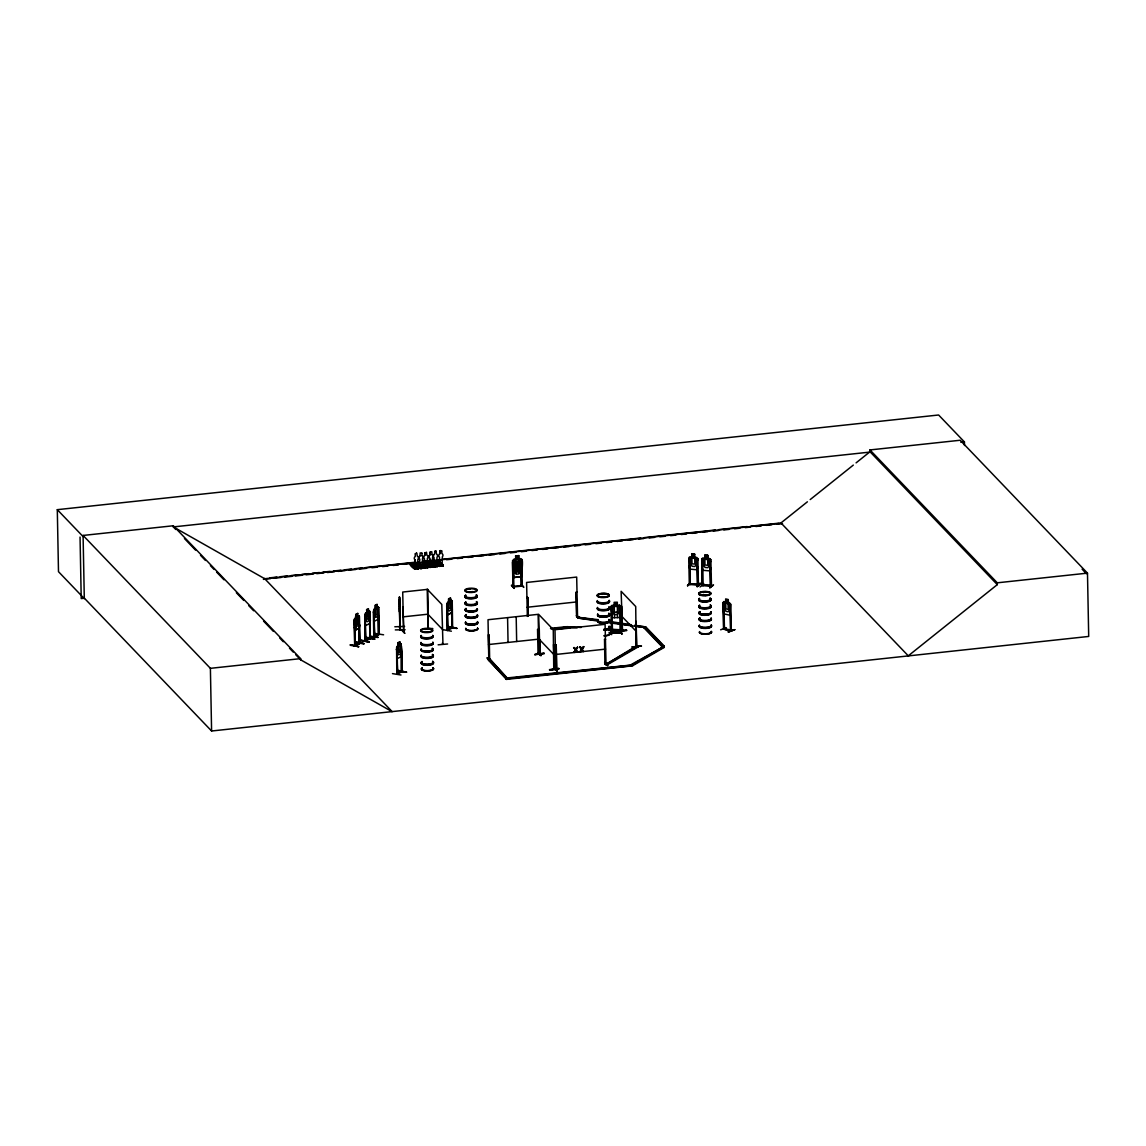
<?xml version="1.0" encoding="UTF-8"?>
<svg xmlns="http://www.w3.org/2000/svg" width="1146" height="1146" viewBox="0 0 1146 1146"><rect width="100%" height="100%" fill="white"/><g stroke="black" fill="none" stroke-linecap="round" stroke-linejoin="round"><path stroke-width="1.5" d="M394.811 626.776L404.581 626.418M399.94 608.254L399.897 610.202L399.596 606.334M421.929 553.174L422.057 555.71A2.177 1.977 -44.9 0 1 422.545 558.919L422.272 566.941L419.479 566.625L420.253 567.986L422.888 567.685L422.358 566.31L423.118 566.797C422.831 571.582 421.9 562.643 418.046 562.858M430.008 552.358L431.741 551.699L432.099 554.635A2.177 1.977 -44.9 0 1 432.586 557.844L432.314 565.866L429.521 565.551L430.294 566.912L432.93 566.611C434.907 565.966 418.204 555.409 433.217 566.926M435.91 551.04L436.54 554.148A2.177 1.977 -44.9 0 1 436.984 557.314L436.755 565.379L434.477 565.594L434.492 566.668C448.444 567.112 416.485 553.805 434.305 566.969C437.7 566.955 430.867 563.76 431.011 562.5M439.319 565.58L439.305 564.505L442.098 564.806L442.37 556.784A2.177 1.977 -44.9 0 0 441.883 553.575L441.754 551.04M399.295 600.146L399.438 599.344L400.083 611.233M399.395 600.146L399.438 599.344M415.224 553.905L415.282 556.44A2.177 1.977 -44.9 0 0 414.909 559.749L414.795 568.215L417.918 567.857L417.903 566.783L417.674 567.671L415.038 567.972L415.024 567.112M417.302 568.244L416.356 568.344L416.958 566.625M417.029 567.055C416.37 566.368 416.571 566.382 417.359 568.287M421.685 566.439L421.069 565.938L421.556 566.64M424.751 553.189L426.484 552.214L426.885 555.194A2.177 1.977 -44.9 0 1 427.372 558.403L427.1 566.425L424.307 566.11L425.008 566.654L424.392 558.689A2.177 1.977 -44.9 0 1 424.794 555.423L424.751 553.189L424.794 555.423M426.255 565.379L426.255 566.11M429.822 567.428L429.607 558.131A2.177 1.977 -44.9 0 1 430.022 554.865L430.065 552.057M431.369 565.465L431.641 565.007M431.841 565.35L431.111 564.863L431.813 565.164M433.947 565.078L434.219 565.909L436.855 565.608L437.07 564.72L437.099 565.809L433.976 566.153L434.048 557.644A2.177 1.977 -44.9 0 1 434.42 554.349L435.165 551.068M435.638 564.434L436.211 564.992L435.738 564.305M440.265 550.624L439.763 553.776A2.177 1.977 -44.9 0 0 439.434 557.114L440.021 565.035M439.792 551.312L439.806 553.805M440.881 564.004L441.253 564.491M441.482 564.047L440.881 565.723M421.212 650.269L421.212 650.04A6.059 1.877 -1.1 0 0 428.045 652.103A6.059 1.877 -1.1 0 0 432.3 649.195M534.867 654.624L544.264 653.191L534.752 654.524M617.293 631.145L626.69 630.099L617.178 631.432M399.481 600.647L399.324 599.344M359.558 624.871L359.171 628.209L358.97 615.903L358.096 616.333L355.16 630.243L359.242 628.209L359.701 624.871M365.159 622.665L365.789 625.487L369.857 623.467L370.244 611.935L370.201 638.866L369.843 613.755M378.538 619.141L378.982 615.789L378.538 619.141L374.37 621.161L373.84 618.339L374.498 621.046M397.347 658.52L396.76 655.741L397.347 658.52L401.515 656.5L401.96 653.148L401.172 644.181L400.054 644.74L400.971 645.47L400.255 654.051L398.636 654.853L397.719 652.848L398.249 642.548L398.307 645.613L396.602 647.562L397.633 674.006M401.515 656.5L402.06 653.177M452.341 609.371L451.896 612.723L452.283 601.192M401.96 630.372L404.767 633.294M404.724 633.222L401.96 629.985M350.418 644.725L358.712 646.688L350.447 644.697M361.062 639.998L369.055 642.032M377.979 637.52L369.499 636.259L377.979 637.133M392.476 673.619L401 674.994M443.072 629.684L451.381 631.202M355.031 629.641L358.125 616.347M399.438 626.805L400.026 629.741L399.381 596.937L399.668 599.344M400.026 629.713L399.954 628.767M399.567 597.926L400.369 629.727L400.298 628.495M730.475 630.715L730.217 605.804L730.804 630.615C732.881 630.386 729.873 631.647 723.685 629.14L723.155 602.51L724 601.578L729.73 603.04L730.589 604.243L730.031 615.259L724.143 613.912L723.312 610.689M518.565 555.738L518.665 558.818L520.227 559.663L520.327 565.365L518.837 567.972L515.958 568.287L514.368 566.009L514.268 560.308L515.786 559.119L515.585 555.953L518.665 555.624L518.766 558.704L521.86 559.449C524.023 561.511 519.281 588.987 522.032 573.587M413.133 565.35L414.551 565.078L413.162 565.408M417.832 564.835L419.049 564.649M417.918 564.548L419.25 564.577M422.659 564.319L423.877 564.133M424.092 564.161L422.888 564.305M433.532 562.915L432.5 562.944M439.09 562.557L437.657 562.543L439.09 562.729M696.969 569.662L698.029 566.826M698.057 566.797L697.04 569.777L689.921 569.132L688.961 565.981L689.964 569.104M711.021 567.972L710.004 570.937L710.921 567.943M611.147 614.743L612.208 617.78L619.728 617.522L620.76 614.414M425.782 629.111L424.794 629.283L425.796 629.34M427.071 632.105L427.859 631.604L427.114 632.177M428.289 632.363L427.873 631.962M428.661 632.019L427.458 632.162M428.876 632.033L428.174 631.775M469.043 589.23L469.831 588.858M472.381 591.508L471.307 592.024L472.51 592.267M602.352 594.287L601.994 594.416M603.627 597.166L604.558 597.238M604.759 596.78C602.223 597.252 607.624 596.407 604.085 597.338M703.873 592.439L703.085 592.024M705.134 595.333L706.71 594.903M726.349 627.693L720.648 629.799M511.445 585.549L514.139 588.428M487.279 657.775L489.199 659.638M514.253 587.97L511.503 585.119M554.234 667.746C562.915 675.495 550.782 667.087 554.42 668.519M557.013 670.997L554.249 668.089L557.099 671.069M365.316 624.957L365.431 641.23L364.944 614.514L366.749 612.58L366.605 609.514L368.425 608.669L369.427 618.138L368.611 621.003L366.978 621.805L366.075 619.8L366.806 612.652M365.187 622.722L365.474 613.153M374.656 636.646L373.625 610.202L375.43 608.268L375.372 605.217L377.106 604.343L378.108 613.812L377.278 616.691L375.659 617.493L374.642 609.787L375.487 608.34M396.745 647.59L397.218 646.215L401.258 644.195M447.599 630.443L446.983 603.77L448.788 601.836L448.63 598.771L450.464 597.926L450.435 600.962L451.639 600.418L452.226 601.263L452.627 627.908L447.112 630.429L446.696 605.589L447.456 605.403L448.014 630.214L447.169 629.469M447.628 602.51L446.983 603.77M687.543 585.377L690.322 582.899M700.077 586.953L703.759 583.586M611.105 631.202L611.692 634.683M428.045 628.638L427.214 589.202L441.797 604.429L442.958 644.296L442.299 643.164M539.709 653.65L540.095 654.509L539.737 639.926M539.293 629.426L539.723 654.552L538.677 614.385L553.274 629.612L553.762 669.221M621.877 631.174L621.734 606.334M622.335 631.16L623.052 629.913L609.07 629.111M605.546 664.608L607.208 664.852L638.594 646.63L636.918 645.613L605.546 664.608L636.932 646.387L636.488 645.527M622.55 631.389L621.118 591.293L635.715 606.52L636.188 646.129M636.89 646.358L638.594 646.63M577.641 647.375L575.607 649.352L577.484 647.218L576.137 649.968L577.742 652.289L575.98 649.796L577.484 647.218M575.736 650.527L574.39 652.475M583.586 646.559L581.71 648.693L583.744 646.716L582.225 649.309L583.744 646.716M581.681 649.725L580.635 651.974L581.681 649.725L583.085 651.716L581.824 649.882M357.753 613.411L355.933 614.256L355.303 618.854L356.32 626.561L357.924 625.745L358.741 622.88L358.626 617.178L357.753 616.591L357.753 613.411L356.091 614.356M575.364 650.083C571.009 655.999 578.028 648.908 573.63 647.633L575.765 649.51M579.733 646.974L581.309 649.266L579.919 652.045L581.452 649.424L579.876 647.132M415.368 553.676L416.528 553.074M552.816 629.512L566.726 628.008L567.17 626.661L581.137 627.478M515.843 565.035L513.723 565.236L512.792 566.468L513.924 577.541L521.172 576.782M410.64 563.803C424.292 576.796 401.945 561.669 413.319 563.03L413.835 563.775M416.528 564.047C429.163 576.08 411.342 561.11 415.411 563.617M419.565 562.858L420.238 562.887M415.139 569.032L414.78 567.127M415.497 568.975L410.798 563.531M417.903 566.783L418.448 568.387L417.645 568.745L413.491 564.62M429.879 567.442L424.937 561.798L428.06 561.454L433.417 567.026L428.031 561.784M423.103 568.001L417.402 562.815M429.75 561.741C429.865 555.968 438.574 569.791 437.6 565.25L437.07 564.72M422.559 565.938L424.822 567.843M436.841 566.668L431.641 561.526L432.486 561.296M427.802 567.642C414.981 552.959 428.69 572.742 427.945 566.282L424.564 566.941L424.536 566.081M437.228 560.681L442.8 566.024L437.486 560.895M437.815 560.738C448.544 573.759 440.379 559.492 437.041 560.981M429.363 561.325L435.365 566.826M435.58 562.271L439.692 566.382L439.82 565.021L442.055 564.763M439.692 566.382L435.996 562.199M435.752 561.984L440.709 566.253L435.58 561.11M442.127 566.11L442.958 565.752L442.428 564.147L442.198 565.035L439.563 565.336L439.305 564.505M612.279 632.162L611.434 633.237L610.99 606.563L611.993 605.432L619.456 605.203L620.616 606.248L621.103 632.907L620.502 606.263L619.456 605.203M611.993 605.46L610.99 606.563M691.783 557.013L691.726 553.962L694.791 554.206L694.72 557.371L696.252 558.532L696.367 564.233L694.891 566.539L692.069 566.282L690.508 563.703L690.393 558.002L691.883 557.128M689.734 559.62L688.789 559.649L689.734 559.62L690.236 584.403M697.871 558.632L696.782 557.457L689.749 556.798L688.775 557.83L689.29 584.345M697.012 560.38L697.957 560.351L697.012 560.38L697.728 585.076M704.79 555.237L707.755 555.366L707.813 558.417M702.699 560.781L701.753 560.809L702.699 560.781L703.157 585.706L702.126 584.732L703.085 584.661M702.14 585.635L701.767 558.962L702.713 557.959L709.775 558.589L710.864 559.764L711.494 586.337M701.896 567.184L702.885 570.307L710.047 570.909M710.835 559.807L709.746 558.632M709.976 561.554L710.921 561.526L709.976 561.554L710.592 586.236M687.5 585.778L689.691 583.772M687.629 585.85L689.763 583.916M689.348 584.474L698.458 585.148L697.542 584.317M697.37 584.532L690.193 583.887L698.401 584.374M697.384 585.191L697.112 560.279M696.854 586.165L700.12 583.271L696.854 586.165L697.37 586.723L700.578 583.758L696.997 586.623M709.832 587.855L713.543 584.933L709.89 587.726M355.332 645.714L354.486 620.846L355.016 645.628M414.494 565.422L413.219 565.236L414.379 565.293M427.988 563.703L428.618 563.789M365.087 640.199L365.875 640.098M365.517 640.929L370.602 638.651M365.889 641.001L365.144 616.104L365.101 641.101M369.8 637.864L370.258 637.935M378.653 616.534L378.452 634.469L379.369 634.297L373.811 636.832L373.338 612.021L374.097 611.835L374.613 636.689M451.868 627.12L452.727 627.879M397.519 673.132L396.702 673.275L401.429 671.227M401.172 644.181L402.289 671.699L396.702 674.206M469.187 589.302L469.96 589.001M425.094 628.868L425.252 629.011M424.808 629.24L425.066 629.125A6.059 1.877 -1.1 0 1 432.629 631.088A6.059 1.877 -1.1 0 1 422.545 632.177A6.059 1.877 -1.1 0 1 425.051 628.982L425.137 629.211M602.065 594.287L601.449 594.144M604.959 596.722L604.042 597.195M703.63 592.081L703.415 592.482M807.4 501.805L780.97 522.948L908.577 656.142M810.193 499.584L853.312 465.09M856.091 462.869L870.015 451.739L869.972 449.934L960.19 440.25L1087.482 573.129L1088.7 636.445L392.018 711.623L300.624 659.795L295.682 654.638M908.277 655.827L997.307 584.632L997.278 582.813L869.972 449.934M577.613 616.161C574.819 615.746 579.804 616.677 576.653 617.178L576.137 592.238L576.982 592.153M576.137 592.238L576.725 617.178L577.555 617.064L576.682 577.068L526.601 582.455L527.346 616.419M555.839 669.551L555.681 668.662L556.784 668.935M604.529 639.482L605.475 639.482L604.529 639.482L604.902 664.308L605.89 663.276L606.048 664.293M604.902 664.308L606.033 664.308L605.088 624.312L554.993 629.698L555.796 669.708L555.968 668.791M513.938 586.122L513.952 587.024L513.05 586.222M521.373 585.162L522.017 585.105M512.864 586.996L522.347 586.093L522.318 585.191M359.142 618.496L359.443 643.622L358.841 627.607M614.285 605.489L612.709 606.563L612.809 612.265L614.471 614.643L617.45 614.543L619.012 612.05L618.897 606.349L617.279 605.389M611.405 632.234L612.508 632.549M611.52 633.122L621.161 632.793L611.62 633.108M619.757 608.125L620.631 608.096L619.728 608.025L620.129 632.95L620.086 631.933L621.175 631.904M428.031 628.252L428.117 612.852M598.871 621.232L577.928 618.038L577.913 617.264L598.026 619.657M577.928 618.038L598.04 620.43M635.5 626.031L645.141 626.833L645.155 627.607L609.343 622.822M605.532 663.821L607.194 664.078L638.58 645.857M489.829 659.609L489.5 658.592L507.692 678.661L489.442 658.835L487.623 659.036L506.403 679.406L631.632 665.955L631.088 664.623L664.293 646.215L664.15 647.433L632.778 665.654L505.873 678.847L505.859 678.074L632.764 664.881L664.136 646.659L662.474 646.401L644.238 627.363L646.058 627.177L664.293 646.215M631.102 665.396L662.488 647.175L664.15 647.433M410.411 563.846L415.769 568.946L410.196 563.388M418.247 568.674L413.319 563.03M422.802 562.342L428.203 567.599L422.401 562.528M424.751 562.314L428.26 561.912M427.257 562.027L428.088 561.784M429.177 561.827L434.334 566.955M417.803 568.574L412.703 563.316M418.648 568.631L413.491 563.488M420.654 568.287L419.794 568.516L419.995 567.155M424.65 568.015L421.8 564.749M427.931 567.485C424.221 568.258 425.653 568.359 422.373 564.563M425.796 562.156L424.937 562.013L430.71 567.198M430.882 567.327L426.57 562.973M437.041 566.511L437.643 566.439M440.422 566.167L435.566 561.125M442.929 565.88L440.107 566.31M440.222 550.581L441.697 550.839M357.81 616.462C358.311 614.571 360.489 617.88 358.813 616.004L354.3 619.27L354.73 645.986L354.358 619.284L356.091 617.336M354.773 620.903L354.014 621.089M359.171 628.209L355.045 630.228L354.458 627.464M363.984 643.551L355.675 642.061L363.941 643.536M354.759 645.069L359.085 642.935M359.371 642.978L355.002 644.983M356.377 644.954L359.672 643.278M376.762 605.131L375.745 606.664L376.79 606.148M369.499 611.262L370.101 611.978L369.513 611.147L368.482 611.72M377.163 607.394L378.28 606.836L374.183 608.927M365.502 613.239L369.614 611.162M365.431 616.147L364.657 616.333M374.097 611.835L373.338 612.021M378.037 609.672L378.524 609.443M366.391 637.305L374.656 638.823M375.086 633.494L383.581 634.798M365.073 640.27L369.771 638.193M374.14 635.701L378.452 633.867M370.058 638.236L365.66 640.242M378.739 633.924L374.341 635.915M447.542 602.495L451.624 600.533L452.126 601.235M369.069 642.018L360.818 640.542L369.341 641.946M366.405 637.821L374.928 639.167L366.448 637.677M451.409 603.254L451.882 603.011M447.771 614.6L451.768 612.623M447.198 611.921L447.728 614.729L451.896 612.723M398.249 642.548L400.083 641.703L400.14 644.754M396.315 649.381L397.075 649.195L397.59 674.049L396.803 674.149L396.602 649.424M401.014 647.032L401.501 646.802M456.695 628.08L448.43 626.561L456.968 628.423M451.81 627.435L447.585 629.541M452.097 627.492L447.699 629.498M398.092 670.367L406.586 672.201L398.35 670.711M402.017 670.682L401.917 671.885M401.716 671.284L397.318 673.275M401.673 655.655L401.444 671.871L401.157 654.122M402.346 671.656L401.301 647.089M406.558 672.158L398.063 670.854M622.436 630.501L608.626 629.684M636.202 645.241L636.216 646.158M636.804 646.373L636.073 621.304L636.431 646.401M469.086 589.116L469.674 589.015M471.421 591.866L472.238 591.694M601.693 593.843L601.65 593.972A6.059 1.877 -1.1 0 1 609.156 596.078A6.059 1.877 -1.1 0 1 599.072 597.166A6.059 1.877 -1.1 0 1 601.564 593.972L601.908 594.172M703.601 592.267L703.544 592.468M612.308 633.093L612.508 632.291M621.06 632.019L620.144 632.062M725.633 601.994L723.928 601.607L723.241 602.567L723.627 629.154M728.211 602.552L730.733 604.2L731.248 630.873L723.814 629.039M723.9 604.486L724.458 629.312L723.212 604.329L724.114 604.4M728.283 631.546L734.815 629.641L728.398 632.033M734.83 629.67L728.297 632.062M359.472 642.419L359.099 643.579M359.572 643.307L359.285 625.587M374.155 635.987L373.754 636.861M378.882 634.555L378.509 633.552M451.567 612.107L452.24 628.123L452.054 611.878M354.83 645.943L359.987 643.364L359.457 616.663M374.198 636.617L373.711 610.216M452.269 628.094L451.682 603.297M447.513 630.458L447.098 629.526M397.118 674.235L396.688 647.576M539.551 653.607L538.047 654.438L537.56 629.512L538.405 629.426L539.078 654.337M399.925 627.02L399.066 601.951M400.355 629.698L399.911 626.404M689.262 583.443L690.279 583.515L689.333 583.572M403.865 631.89L403.005 607.108M433.56 563.23L432.687 563.302M428.704 632.277L427.172 632.076L427.888 632.277M429.077 651.788L428.189 651.759M703.157 592.124L703.085 592.124A6.059 1.877 -1.1 0 1 710.663 594.244A6.059 1.877 -1.1 0 1 700.578 595.318A6.059 1.877 -1.1 0 1 703.071 592.124L703.343 591.981M706.194 615.03L707.111 614.929M435.122 551.025L435.953 551.083M711.294 585.405L703.143 585.062L711.365 585.534M488.855 658.678L489.643 658.735M605.847 663.419L605.217 663.505M513.021 586.953L513.895 586.895L513.322 562.099L512.477 562.185L512.95 587.11L512.591 560.423L515.686 559.033M521.387 586.079L522.132 585.105M469.702 589.159L469.258 588.872A6.059 1.877 -1.1 0 1 476.865 591.007A6.059 1.877 -1.1 0 1 466.78 592.095A6.059 1.877 -1.1 0 1 469.273 588.886M471.794 592.052L473.155 591.895M706.237 595.318L705.821 595.519M723.799 628.123L724.659 628.309M730.589 629.684L731.148 630.887M427.959 604.314L428.017 607.738M403.908 631.876L403.464 631.016M413.835 563.56L410.712 564.119M414.179 563.904L411.07 564.462L414.709 564.649M435.58 561.612L438.703 561.268L435.595 561.827M414.709 564.419L411.586 564.992M416.27 564.262L419.393 563.918L416.285 564.477L420.467 568.445M426.326 563.187L429.449 562.844L426.326 563.402L430.481 567.385M430.767 562.93L433.89 562.586M415.167 564.892L412.044 565.451L415.683 565.623M421.57 564.434L424.693 564.076M426.785 563.66L429.908 563.302L426.785 563.875M431.211 563.173L434.334 562.829C437.271 564.706 426.283 563.603 434.864 563.345M431.225 563.388L434.334 562.829M420.381 564.906L417.259 565.465L420.381 565.121M422.086 564.734L425.209 564.391L422.086 564.949M430.423 563.832L427.3 564.391L430.423 564.047M432.056 564.892L431.054 564.964L431.14 566.812M440.838 563.904L441.84 563.846L441.883 565.651M415.296 567.657L417.574 567.442L417.846 559.42A2.177 1.977 -44.9 0 0 417.359 556.211L416.743 553.103M417.66 566.812L418.419 567.313M427.186 565.795L427.945 566.282M436.827 564.749L437.6 565.25M442.184 564.176L442.943 564.677M515.786 561.984L518.823 561.612L518.809 564.806L520.341 565.623L520.456 571.31L518.966 573.931L516.087 574.246L514.511 571.983L514.396 566.282L515.915 565.093L515.886 562.07M522.003 565.422L518.909 564.692M513.752 565.265L520.9 564.462M513.995 577.441L521.101 576.682M427.83 604.243L428.275 629.025M527.833 597.539L526.888 597.524L527.833 597.539L528.191 616.319M432.801 628.524L428.246 628.466M576.71 615.474L578.988 617.909M538.505 629.526L537.56 629.512M438.116 644.826L447.599 643.98M622.507 630.458L622.149 630.558M617.178 631.489L626.704 630.615M553.991 669.493L553.633 644.396L554.077 669.178M556.225 644.783L556.627 669.622L556.225 644.783L555.38 644.869M540.955 655.612L538.162 652.79M488.841 658.664L489.829 658.964M534.738 654.581L544.264 653.707M537.632 652.848L540.955 655.641L538.162 652.762M631.976 646.931L641.502 646.043L632.134 647.075M554.306 668.218L553.719 669.293M549.55 669.579L558.933 668.548L549.564 669.923M549.579 670.009L558.904 668.49M549.679 670.109L558.947 668.949M607.452 665.525L604.73 662.732M300.624 659.795L300.596 658.635L173.304 525.756L83.085 535.44L84.303 598.627L58.489 571.682L57.3 509.669L938.617 414.995L964.431 441.941L964.502 445.493M173.304 525.756L173.318 526.916L870.301 452.054M960.878 442.327L964.431 441.941M84.403 598.226L81.223 598.57L80.048 537.059M269.74 577.856L276.845 577.083M280.398 576.71L287.488 575.951M291.041 575.564L298.146 574.805M301.699 574.418L308.79 573.659M312.342 573.272L319.448 572.513M323 572.126L330.091 571.367M333.644 570.995L340.749 570.221M344.301 569.849L351.392 569.075M354.945 568.702L362.05 567.943M365.603 567.557L415.296 562.213M422.401 561.454L425.954 561.067M431.283 560.509L434.835 560.122M441.926 559.363L640.743 538.004M644.296 537.617L715.29 529.996M718.843 529.61L747.249 526.558M750.802 526.186L779.194 523.135M419.15 562.142L264.712 578.73L174.88 527.79M422.702 561.769L781.271 523.249M263.408 579.389L270.513 578.63M274.066 578.243L281.185 577.484M284.738 577.097L291.843 576.338M295.41 575.965L302.515 575.192M306.068 574.819L313.187 574.046M316.74 573.673L323.845 572.9M327.398 572.527L334.517 571.754M338.07 571.381L345.175 570.608M348.742 570.235L355.847 569.462M359.4 569.089L366.519 568.316M371.848 567.743L377.177 567.17M382.52 566.597L387.849 566.024M393.178 565.451L398.522 564.878M403.85 564.305L409.179 563.732M414.508 563.159L419.851 562.586M426.957 561.827L430.509 561.44M435.852 560.867L441.181 560.294M446.51 559.721L451.853 559.162M457.182 558.589L462.511 558.016M467.855 557.443L473.183 556.87M478.512 556.297L483.841 555.724M489.184 555.151L494.513 554.578M499.842 554.005L505.185 553.432M510.514 552.859L515.843 552.286M521.186 551.713L526.515 551.14M531.844 550.567L537.188 549.994M542.516 549.421L547.845 548.848M553.174 548.275L558.517 547.702M563.846 547.129L569.175 546.556M574.518 545.983L579.847 545.41M585.176 544.837L590.519 544.264M595.848 543.691L601.177 543.118M606.52 542.545L611.849 541.972M617.178 541.399L622.507 540.826M627.85 540.253L633.179 539.68M638.508 539.107L643.851 538.534M649.18 537.961L654.509 537.388M659.852 536.815L665.181 536.242M670.51 535.669L675.854 535.096M681.182 534.523L686.511 533.95M691.855 533.377L697.183 532.804M702.512 532.231L707.841 531.658M713.184 531.085L718.513 530.512M723.842 529.939L729.185 529.366M734.514 528.793L739.843 528.22M745.187 527.647L750.515 527.074M755.844 526.501L761.188 525.928M766.516 525.355L771.845 524.782M777.174 524.209L782.517 523.636M518.708 555.652L515.585 555.953M513.594 559.32L520.714 558.603M520.914 561.382L521.416 586.222L520.828 561.282L521.674 561.196M521.444 584.56L523.65 586.953M513.881 586.251L521.287 585.563M403.191 616.849L428.246 614.156M527.074 607.265L577.169 601.879M550.524 628.366L566.181 626.69L577.183 627.85M551.054 628.925L566.711 627.234M552.286 628.953L566.196 627.464L566.181 626.69M997.278 582.813L1087.482 573.129M83.085 535.44L210.391 668.333L300.596 658.635M488.511 644.539L538.606 639.153M644.238 627.363L644.253 628.137L646.058 627.177M574.533 647.705L573.63 647.633M555.466 654.509L605.561 649.123M487.623 659.036L506.389 678.633L631.618 665.181L631.632 665.955M84.288 598.112L211.595 731.005L392.147 711.609L264.425 578.429M611.935 608.282L611.047 608.311L611.935 608.282L612.523 633.194M577.441 616.061L577.455 616.963M538.749 653.306L538.147 653.549M555.968 669.679L556.798 669.579M399.553 599.988L399.567 611.649L399.553 608.268M399.625 600.977L399.739 602.051M614.313 606.506L617.293 606.406M399.567 611.577L400.083 613.97L400.069 611.19M614.414 612.208L617.408 612.093M395.313 629.899L405.111 629.741M620.946 631.346L622.006 634.34L621.003 630.873M612.494 632.449L620.086 631.933M403.55 631.933L402.719 592.038L427.759 589.345L428.031 603.512M472.08 591.895L472.41 591.694M690.121 584.56L689.62 559.721M538.992 654.223L538.119 614.342L488.024 619.728L488.798 659.724M609.085 629.885L616.075 630.286M566.726 628.008L570.221 628.223M608.641 630.458L622.607 631.274L623.052 629.913M707.755 555.366L704.718 555.094L704.847 558.288L703.358 559.162L703.472 564.863L705.034 567.442L707.856 567.7L709.331 565.393L709.216 559.692L707.684 558.546L707.727 555.395M691.826 554.062L694.662 554.32M428.762 563.345L428.26 563.775M622.206 631.145L622.178 616.835M724.215 628.395L724.043 629.039M608.497 621.261L631.188 624.713M634.669 625.243L645.141 626.833M577.913 617.264L597.109 620.187M609.328 622.049L632.019 625.501M612.007 622.565L631.202 625.487M634.683 626.017L645.155 627.607M711.308 586.308L702.226 585.62L701.882 559.004M710.463 586.38L710.076 561.454M355.69 642.577L363.998 643.937M350.189 645.284L358.712 646.688M450.464 597.926L451.467 607.38L450.636 610.259L449.017 611.062L448.1 609.056L448.63 598.771M447.728 614.729L447.284 611.935M375.272 605.188L375.329 608.254M378.825 607.595L379.312 634.34M448.444 627.077L456.71 628.466M370.402 620.129L369.857 623.467M724.444 628.667L730.589 629.942M437.185 566.625L431.884 561.254M434.878 566.898L430.982 562.629M418.19 562.987C426.541 567.155 421.943 572.943 414.895 563.087M432.744 567.112L427.415 561.855M430.237 567.385L433.432 567.012M425.453 567.757L422.143 564.835M576.338 615.502L579.059 617.938M607.48 665.568L604.587 662.302L607.91 665.611M521.015 584.532L523.736 587.382M399.911 628.81L399.567 626.418M442.385 565.938L437.199 560.809M425.094 567.929L424.822 566.625M418.691 568.602L415.583 568.946M429.936 552.587L429.979 554.822A2.177 1.977 -44.9 0 0 429.607 558.131L430.237 566.095M432.056 554.592L432.099 554.635A2.177 1.977 -44.9 0 1 432.558 557.801L432.586 557.844M432.486 560.981L433.016 561.712M434.191 565.05L434.735 566.425L437.371 566.138L437.357 565.279M435.523 566.296L435.494 564.477L436.454 564.376L436.526 566.224M422.015 555.667L422.057 555.71A2.177 1.977 -44.9 0 1 422.502 558.876L422.545 558.919M421.972 553.217L420.181 552.902L419.966 555.939A2.177 1.977 -44.9 0 0 419.608 559.248L420.195 567.17M424.937 561.798L425.453 562.528M419.565 559.205L419.608 559.248A2.177 1.977 -44.9 0 1 419.937 555.896M421.986 562.571L427.186 567.714M425.882 567.327L425.839 565.522L426.799 565.408L426.871 567.27M414.866 559.706L415.497 567.671M417.373 562.93L422.702 568.187M417.158 563.087L422.373 568.23M489.141 660.024L487.279 658.119L489.084 660.096M489.629 661.156L487.337 657.732M870.015 451.739L997.307 584.632M650.942 633.022L664.308 646.989M644.253 628.137L662.488 647.175L662.474 646.401M621.59 616.104L636.188 631.331M521.831 559.42L522.247 586.107M512.849 568.588L513.852 571.467L520.943 570.708L521.989 567.614L521.029 570.794L513.752 571.539L512.778 568.645M583.686 651.472L582.082 649.152M576.825 652.203L575.579 650.369M539.15 639.196L553.747 654.423M427.687 614.012L442.284 629.24M173.318 526.916L175.796 529.495M184.449 538.534L195.565 550.137M200.507 555.294L205.463 560.466M210.406 565.623L214.116 569.49M216.58 572.069L224 579.819M236.348 592.711L243.769 600.447M248.711 605.618L253.653 610.775M263.551 621.089L273.436 631.417M279.61 637.864L283.32 641.731M289.494 648.192L293.204 652.06M57.3 509.669L83.114 536.6M1082.111 569.147L1086.437 573.774M378.194 606.821L378.868 607.681M580.478 646.888L581.853 648.851M574.39 647.547L575.607 649.352M612.279 617.68L611.105 606.592M354.601 627.435L355.174 630.114M399.496 596.923L399.668 597.983M399.682 606.836L399.854 607.752M399.668 611.563L400.083 613.97M399.725 601.034L399.825 602.552M697.9 558.603L698.415 585.277L698.186 584.374M632.764 664.881L632.778 665.654M617.508 617.594L617.322 602.194L614.113 602.309L614.528 617.694M607.194 664.078L607.208 664.852M578.83 616.734L578.845 617.508M567.17 626.661L567.184 627.435M527.733 597.438L528.091 616.219M516.187 616.706L516.66 641.516M507.578 617.622L508.05 642.433M506.389 678.633L506.403 679.406M489.671 659.666L489.17 634.712L488.325 634.798L489.013 659.724M442.7 564.706L442.714 565.565L440.078 565.852L440.064 564.992M442.428 564.147L442.442 565.236M432.013 564.849L432.099 566.711M429.764 565.522L429.779 566.382L432.414 566.095L432.644 565.207L432.658 566.282L429.535 566.625L429.521 565.551M427.702 566.31L427.716 567.17L425.08 567.471L425.066 566.611M427.429 565.766L427.444 566.84L424.321 567.184L424.307 566.11M422.602 566.282L422.616 567.356L419.493 567.7L419.479 566.625M422.358 566.31L422.373 567.17L419.737 567.471L419.723 566.597M418.175 567.342L418.19 568.201M415.54 567.628L415.554 568.488M378.323 609.729L378.81 634.54M378.18 616.763L378.466 634.512M376.962 604.458L377.02 607.509M369.657 614.041L370.072 638.881L369.542 622.851M210.391 668.333L211.595 731.005M609.371 608.254A6.102 1.891 -1.1 0 1 603.641 610.775A6.102 1.891 -1.1 0 1 597.582 608.54M608.798 607.409A6.188 1.905 -1.1 0 1 604.443 610.36A6.188 1.905 -1.1 0 1 597.496 608.139M608.798 613.167A6.059 1.877 -1.1 0 1 604.529 616.075A6.059 1.877 -1.1 0 1 597.725 613.898M609.314 601.005A6.188 1.905 -1.1 0 1 603.512 603.555A6.188 1.905 -1.1 0 1 597.367 601.292M609.343 607.108A6.102 1.891 -1.1 0 1 603.627 609.629A6.102 1.891 -1.1 0 1 597.567 607.394M609.242 601.421A6.102 1.891 -1.1 0 1 603.512 603.928A6.102 1.891 -1.1 0 1 597.453 601.693M608.784 607.051A6.188 1.905 -1.1 0 1 604.443 610.016A6.188 1.905 -1.1 0 1 597.481 607.795M609.3 600.662A6.188 1.905 -1.1 0 1 603.498 603.197A6.188 1.905 -1.1 0 1 597.353 600.948M609.214 600.26A6.102 1.891 -1.1 0 1 603.484 602.782A6.102 1.891 -1.1 0 1 597.424 600.547M597.739 614.915A6.059 1.877 -1.1 0 0 604.558 617.092A6.059 1.877 -1.1 0 0 608.812 614.184A6.074 1.877 -1.1 0 1 605.332 617.035A6.074 1.877 -1.1 0 1 597.553 615.416M609.042 620.072A6.188 1.905 -1.1 0 1 603.885 623.066A6.188 1.905 -1.1 0 1 598.327 620.33M608.97 620.487A6.102 1.891 -1.1 0 1 603.885 623.438A6.102 1.891 -1.1 0 1 598.398 620.745M609.027 619.728A6.188 1.905 -1.1 0 1 604.687 622.679A6.188 1.905 -1.1 0 1 597.725 620.459M608.956 619.341A6.102 1.891 -1.1 0 1 604.658 622.264A6.102 1.891 -1.1 0 1 597.811 620.058M609.099 627.335A6.102 1.891 -1.1 0 1 604.014 630.286M609.171 632.692A6.059 1.877 -1.1 0 1 604.114 635.615M609.156 626.561A6.188 1.905 -1.1 0 1 603.999 629.555M609.171 626.919A6.188 1.905 -1.1 0 1 604.014 629.913M609.085 626.189A6.102 1.891 -1.1 0 1 603.999 629.14M609.214 633.065A6.102 1.891 -1.1 0 1 604.128 636.016M710.878 606.42A6.102 1.891 -1.1 0 1 704.36 608.927A6.102 1.891 -1.1 0 1 699.676 606.234M710.95 606.005A6.188 1.905 -1.1 0 1 704.346 608.555A6.188 1.905 -1.1 0 1 699.59 605.819M710.993 612.222A6.102 1.891 -1.1 0 1 704.475 614.729A6.102 1.891 -1.1 0 1 699.791 612.036M711.193 612.25A6.059 1.877 -1.1 0 1 703.687 614.242A6.059 1.877 -1.1 0 1 699.805 611.577M710.964 611.778A6.074 1.877 -1.1 0 1 704.461 614.285A6.074 1.877 -1.1 0 1 699.791 611.592M710.176 598.713A6.188 1.905 -1.1 0 1 705.019 601.707A6.188 1.905 -1.1 0 1 699.461 598.971M710.219 604.83A6.102 1.891 -1.1 0 1 705.134 607.781A6.102 1.891 -1.1 0 1 699.647 605.088M710.105 599.129A6.102 1.891 -1.1 0 1 705.019 602.08A6.102 1.891 -1.1 0 1 699.547 599.387M710.291 605.203A6.188 1.905 -1.1 0 1 705.148 608.197A6.188 1.905 -1.1 0 1 699.59 605.46M710.162 598.37A6.188 1.905 -1.1 0 1 705.005 601.364A6.188 1.905 -1.1 0 1 699.447 598.627M710.09 597.983A6.102 1.891 -1.1 0 1 705.005 600.934A6.102 1.891 -1.1 0 1 699.518 598.241M711.251 625.931A6.102 1.891 -1.1 0 1 705.535 628.438A6.102 1.891 -1.1 0 1 699.475 626.203M711.322 625.515A6.188 1.905 -1.1 0 1 705.521 628.065A6.188 1.905 -1.1 0 1 699.375 625.802M711.365 631.647A6.102 1.891 -1.1 0 1 705.635 634.153A6.102 1.891 -1.1 0 1 699.576 631.947A6.102 1.891 -1.1 0 0 705.635 634.153A6.102 1.891 -1.1 0 0 711.365 631.661M711.322 631.274A6.059 1.877 -1.1 0 1 705.635 633.767A6.059 1.877 -1.1 0 1 699.604 631.561M710.964 612.781A6.059 1.877 -1.1 0 1 704.489 615.287A6.059 1.877 -1.1 0 1 699.834 612.594M711.007 612.437A6.117 1.891 -1.1 0 1 704.475 614.958A6.117 1.891 -1.1 0 1 699.776 612.25M711.193 618.668A6.188 1.905 -1.1 0 1 704.589 621.232A6.188 1.905 -1.1 0 1 699.834 618.482M711.236 624.785A6.102 1.891 -1.1 0 1 705.506 627.292A6.102 1.891 -1.1 0 1 699.447 625.057M711.122 619.084A6.102 1.891 -1.1 0 1 704.604 621.59A6.102 1.891 -1.1 0 1 699.92 618.897M711.322 625.172A6.188 1.905 -1.1 0 1 705.521 627.721A6.188 1.905 -1.1 0 1 699.375 625.458M711.193 618.324A6.188 1.905 -1.1 0 1 704.575 620.874A6.188 1.905 -1.1 0 1 699.834 618.138M711.107 617.938A6.102 1.891 -1.1 0 1 704.575 620.444A6.102 1.891 -1.1 0 1 699.891 617.751M476.435 602.739A6.102 1.891 -1.1 0 1 471.35 605.69A6.102 1.891 -1.1 0 1 465.878 602.997M476.507 602.338A6.188 1.905 -1.1 0 1 471.35 605.332A6.188 1.905 -1.1 0 1 465.792 602.595M477.194 608.898A6.102 1.891 -1.1 0 1 470.662 611.42A6.102 1.891 -1.1 0 1 465.978 608.741M465.978 608.712A6.102 1.891 -1.1 0 0 470.662 611.42A6.102 1.891 -1.1 0 0 477.194 608.927M477.395 609.013A6.059 1.877 -1.1 0 1 469.889 611.004A6.059 1.877 -1.1 0 1 466.007 608.354M476.378 595.49A6.188 1.905 -1.1 0 1 471.221 598.484A6.188 1.905 -1.1 0 1 465.663 595.748M476.421 601.593A6.102 1.891 -1.1 0 1 471.335 604.544A6.102 1.891 -1.1 0 1 465.849 601.851M476.306 595.891A6.102 1.891 -1.1 0 1 471.221 598.857A6.102 1.891 -1.1 0 1 465.749 596.149M476.492 601.979A6.188 1.905 -1.1 0 1 471.35 604.973A6.188 1.905 -1.1 0 1 465.792 602.237M476.364 595.132A6.188 1.905 -1.1 0 1 471.207 598.126A6.188 1.905 -1.1 0 1 465.648 595.39M476.292 594.745A6.102 1.891 -1.1 0 1 471.207 597.696A6.102 1.891 -1.1 0 1 465.72 595.003M477.452 622.693A6.102 1.891 -1.1 0 1 471.737 625.215A6.102 1.891 -1.1 0 1 465.677 622.98M477.538 622.292A6.188 1.905 -1.1 0 1 471.722 624.842A6.188 1.905 -1.1 0 1 465.577 622.579M477.567 628.409A6.102 1.891 -1.1 0 1 471.837 630.93A6.102 1.891 -1.1 0 1 465.777 628.696M477.524 628.051A6.059 1.877 -1.1 0 1 471.837 630.544A6.059 1.877 -1.1 0 1 465.806 628.323M477.166 609.543A6.059 1.877 -1.1 0 1 470.691 612.05A6.059 1.877 -1.1 0 1 466.035 609.371M477.567 628.209A6.117 1.891 -1.1 0 1 471.837 630.715A6.117 1.891 -1.1 0 1 465.763 628.481M477.209 609.199A6.117 1.891 -1.1 0 1 470.677 611.72A6.117 1.891 -1.1 0 1 465.978 609.013M477.395 615.445A6.188 1.905 -1.1 0 1 470.791 617.995A6.188 1.905 -1.1 0 1 466.035 615.259M477.438 621.547A6.102 1.891 -1.1 0 1 471.708 624.054A6.102 1.891 -1.1 0 1 465.648 621.834M477.323 615.846A6.102 1.891 -1.1 0 1 470.805 618.367A6.102 1.891 -1.1 0 1 466.121 615.66M477.524 621.934A6.188 1.905 -1.1 0 1 471.722 624.484A6.188 1.905 -1.1 0 1 465.577 622.221M477.395 615.087A6.188 1.905 -1.1 0 1 470.777 617.637A6.188 1.905 -1.1 0 1 466.035 614.901M477.309 614.7A6.102 1.891 -1.1 0 1 470.777 617.221A6.102 1.891 -1.1 0 1 466.093 614.514M432.859 643.264A6.102 1.891 -1.1 0 1 427.129 645.785A6.102 1.891 -1.1 0 1 421.069 643.551M432.93 642.863A6.188 1.905 -1.1 0 1 427.129 645.413A6.188 1.905 -1.1 0 1 420.983 643.15M432.286 648.178A6.059 1.877 -1.1 0 1 428.017 651.086A6.059 1.877 -1.1 0 1 421.212 648.908M432.801 636.016A6.188 1.905 -1.1 0 1 426.183 638.566A6.188 1.905 -1.1 0 1 421.427 635.829M432.83 642.118A6.102 1.891 -1.1 0 1 427.1 644.639A6.102 1.891 -1.1 0 1 421.04 642.405M432.73 636.431A6.102 1.891 -1.1 0 1 427 638.938A6.102 1.891 -1.1 0 1 420.94 636.703M432.916 642.505A6.188 1.905 -1.1 0 1 427.114 645.055A6.188 1.905 -1.1 0 1 420.969 642.791M432.787 635.672A6.188 1.905 -1.1 0 1 426.183 638.222A6.188 1.905 -1.1 0 1 421.427 635.471M432.701 635.271A6.102 1.891 -1.1 0 1 426.971 637.792A6.102 1.891 -1.1 0 1 420.911 635.557M432.586 662.345A6.102 1.891 -1.1 0 1 427.501 665.296A6.102 1.891 -1.1 0 1 422.015 662.603M432.658 661.93A6.188 1.905 -1.1 0 1 427.501 664.924A6.188 1.905 -1.1 0 1 421.943 662.187M432.701 668.089A6.102 1.891 -1.1 0 1 427.616 671.04A6.102 1.891 -1.1 0 1 422.129 668.347M432.658 667.688A6.059 1.877 -1.1 0 1 427.601 670.625A6.059 1.877 -1.1 0 1 422.158 667.946M432.701 667.832A6.117 1.891 -1.1 0 1 427.616 670.797A6.117 1.891 -1.1 0 1 422.115 668.089M432.529 655.082A6.188 1.905 -1.1 0 1 428.174 658.048A6.188 1.905 -1.1 0 1 421.227 655.813M432.572 661.199A6.102 1.891 -1.1 0 1 427.487 664.15A6.102 1.891 -1.1 0 1 422 661.443M432.457 655.498A6.102 1.891 -1.1 0 1 428.16 658.42A6.102 1.891 -1.1 0 1 421.313 656.214M432.644 661.571A6.188 1.905 -1.1 0 1 427.487 664.565A6.188 1.905 -1.1 0 1 421.929 661.829M432.515 654.738A6.188 1.905 -1.1 0 1 428.16 657.689A6.188 1.905 -1.1 0 1 421.212 655.469M432.429 654.352A6.102 1.891 -1.1 0 1 428.146 657.26A6.102 1.891 -1.1 0 1 421.284 655.068M520.241 572.699L519.253 572.9L517.505 570.135C516.359 575.12 512.921 573.645 516.832 569.533L514.855 566.267L517.433 568.788L519.983 565.694L518.107 569.419L520.241 572.699M729.443 609.658L728.24 611.806L725.905 611.276L724.601 608.54L724.487 602.853L725.719 602.123L725.647 598.914L728.154 599.487L729.443 609.658M357.409 614.199L356.406 615.731L357.409 614.199M357.767 617.608L356.162 618.425L356.277 624.126L357.881 623.309L357.767 617.608M368.095 609.443L367.064 610.99L368.095 609.443M368.453 612.866L366.835 613.669L366.935 619.37L368.554 618.568L368.453 612.866M377.12 608.54L375.501 609.357L375.616 615.058L377.235 614.242L377.12 608.54M450.12 598.699L449.103 600.246L450.12 598.699M450.478 602.123L448.86 602.925L448.974 608.626L450.593 607.824L450.478 602.123M399.739 642.491L398.722 644.023L399.739 642.491M400.097 645.9L398.479 646.716L398.593 652.418L400.212 651.601L400.097 645.9M439.233 561.798L436.11 562.357L439.233 561.798M419.851 564.391L416.743 564.949L419.851 564.391M439.692 562.256L436.569 562.815L439.692 562.256M440.207 562.772L437.084 563.345L440.207 562.772M422.015 565.981L421.012 566.038L421.098 567.886L422 567.743L422.015 565.981M518.221 562.285L516.373 562.485L516.402 563.503L518.25 563.302L518.221 562.285M518.809 565.795L515.944 566.11L516.044 571.811L518.909 571.482L518.809 565.795M518.092 556.326L516.244 556.526L516.273 557.543L518.121 557.343L518.092 556.326M518.68 559.835L515.8 560.15L515.915 565.838L518.794 565.537L518.68 559.835M616.691 602.853L614.772 602.925L614.8 603.942L616.72 603.87L616.691 602.853M694.161 554.793L692.342 554.621L692.37 555.638L694.19 555.81L694.161 554.793M707.125 555.953L705.306 555.796L705.334 556.813L707.154 556.97L707.125 555.953M694.734 558.389L691.912 558.145L692.012 563.832L694.848 564.09L694.734 558.389M707.698 559.563L704.876 559.305L704.976 565.007L707.813 565.265L707.698 559.563M727.595 600.017L726.091 599.673L726.106 600.69L727.61 601.034L727.595 600.017M728.082 603.67L725.747 603.14L725.848 608.827L728.197 609.371L728.082 603.67M604.544 616.505A6.102 1.891 -1.1 0 0 608.841 613.597A6.102 1.891 -1.1 0 1 604.544 616.548A6.102 1.891 -1.1 0 1 597.696 614.342A6.102 1.891 -1.1 0 0 604.544 616.505M599.029 596.579A6.102 1.891 -1.1 0 0 609.171 595.49A6.102 1.891 -1.1 0 0 601.535 593.37A6.102 1.891 -1.1 0 0 599.029 596.579M599.029 596.808A6.117 1.891 -1.1 0 0 609.185 595.719A6.117 1.891 -1.1 0 0 601.535 593.585A6.117 1.891 -1.1 0 0 599.029 596.808M700.535 594.731A6.102 1.891 -1.1 0 0 710.692 593.642A6.102 1.891 -1.1 0 0 703.057 591.522A6.102 1.891 -1.1 0 0 700.535 594.731M700.535 594.975A6.117 1.891 -1.1 0 0 710.706 593.886A6.117 1.891 -1.1 0 0 703.057 591.751A6.117 1.891 -1.1 0 0 700.535 594.975M466.737 591.508A6.102 1.891 -1.1 0 0 476.894 590.419A6.102 1.891 -1.1 0 0 469.258 588.285A6.102 1.891 -1.1 0 0 466.737 591.508M428.031 651.458A6.102 1.891 -1.1 0 0 432.329 648.55A6.102 1.891 -1.1 0 1 428.031 651.501A6.102 1.891 -1.1 0 1 421.184 649.295A6.102 1.891 -1.1 0 0 428.031 651.458M422.516 631.589A6.088 1.877 -1.1 0 0 432.644 630.501A6.088 1.877 -1.1 0 0 425.023 628.38A6.088 1.877 -1.1 0 0 422.516 631.589"/></g></svg>
